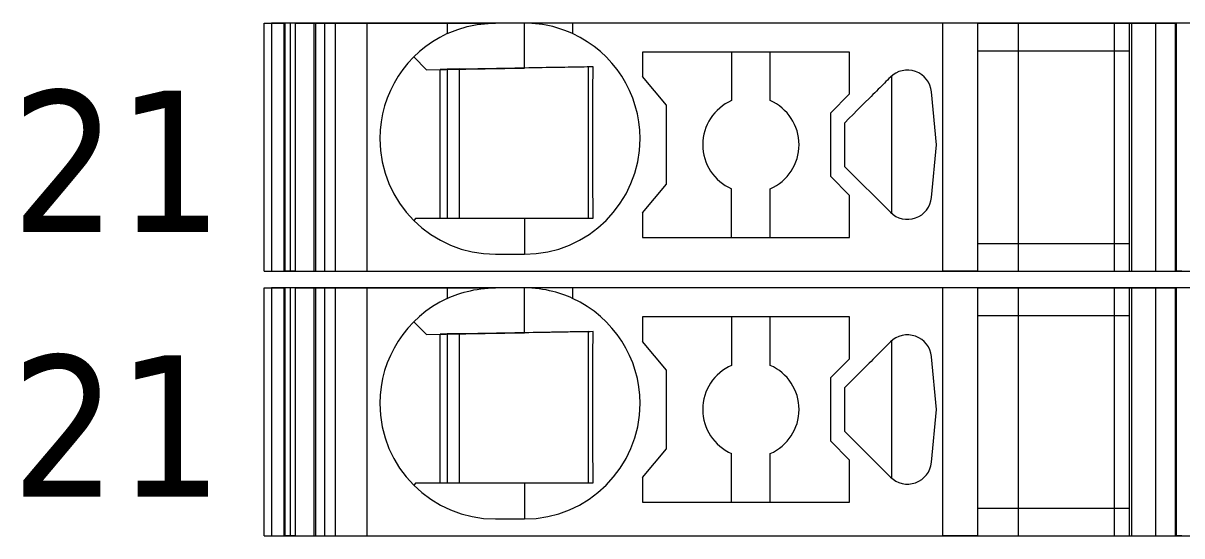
# Model space of a CAD drawing. Header units: millimetres. Extents: x 0 to 2100, y 0 to 1485.
# Drawn here: x 1216.85 to 1240.89, y 552.35 to 563 of the extents above; entities that cross this region are included whole.
import ezdxf
from ezdxf.enums import TextEntityAlignment as Align

# ---------------------------------------------------------------- set-up
doc = ezdxf.new("R2010")
doc.units = ezdxf.units.MM
for name, color, linetype, lineweight in [('EPLAN309', 5, 'Continuous', 5), ('EPLAN493', 5, 'Continuous', 5), ('MAIN-1', 7, 'Continuous', 5), ('MAIN-2', 7, 'Continuous', 5)]:
    doc.layers.add(name, color=color, linetype=linetype, lineweight=lineweight)
doc.styles.add('Tahoma', font='')
doc.styles.get('Tahoma').set_extended_font_data('Tahoma')

# ---------------------------------------------------------------- blocks, each defined once
blk = doc.blocks.new('EPLSYM_LibrarySPECIAL_Symbol12_Variant0_Placement8_43')
at = {"layer": 'EPLAN309', "lineweight": 13, "ltscale": 20}
blk.add_lwpolyline([(0, -5.15), (68.15, -5.15), (68.15, 0), (0, 0)], close=True, dxfattribs=at)
at = {"layer": 'EPLAN493', "color": 5, "style": 'Tahoma'}
blk.add_attdef('17_20450', text='', height=2.93475, dxfattribs=at).set_placement((0, -27.293475), align=Align.MIDDLE_RIGHT)
blk = doc.blocks.new('EPLSYM_LibrarySPECIAL_Symbol12_Variant0_Placement8_44')
at = {"layer": 'EPLAN309', "lineweight": 13, "ltscale": 20}
blk.add_lwpolyline([(0, -5.15), (68.15, -5.15), (68.15, 0), (0, 0)], close=True, dxfattribs=at)
at = {"layer": 'EPLAN493', "color": 5, "style": 'Tahoma'}
blk.add_attdef('17_20450', text='', height=2.93475, dxfattribs=at).set_placement((0, -27.293475), align=Align.MIDDLE_RIGHT)

msp = doc.modelspace()

# ---------------------------------------------------------------- linework, layer by layer
at = {"layer": 'MAIN-1'}
for p, q in [((1221.85, 563), (1222.284, 563)), ((1221.85, 557.85), (1221.85, 563)), ((1222.393, 563), (1222.284, 563)), ((1222.284, 557.85), (1222.284, 563)), ((1222.501, 563), (1222.393, 563)), ((1222.393, 557.85), (1222.393, 563)), ((1222.501, 563), (1225.65, 563)), ((1222.501, 557.85), (1222.501, 563)), ((1225.65, 563), (1226.65, 563)), ((1225.65, 563), (1225.65, 562.782)), ((1225.933, 562.89), (1225.997, 562.909)), ((1225.997, 562.909), (1226.063, 562.927)), ((1226.063, 562.927), (1226.131, 562.943)), ((1226.131, 562.943), (1226.201, 562.958)), ((1226.201, 562.958), (1226.272, 562.97)), ((1226.272, 562.97), (1226.346, 562.981)), ((1226.346, 562.981), (1226.421, 562.989)), ((1226.421, 562.989), (1226.497, 562.995)), ((1226.497, 562.995), (1226.573, 562.999)), ((1226.573, 562.999), (1226.65, 563)), ((1227.25, 563), (1226.65, 563)), ((1227.327, 562.999), (1227.25, 563)), ((1228.25, 563), (1227.25, 563)), ((1227.25, 562.068), (1227.25, 563)), ((1227.403, 562.995), (1227.327, 562.999)), ((1227.479, 562.989), (1227.403, 562.995)), ((1227.554, 562.981), (1227.479, 562.989)), ((1227.628, 562.97), (1227.554, 562.981)), ((1227.699, 562.958), (1227.628, 562.97)), ((1227.769, 562.943), (1227.699, 562.958)), ((1227.837, 562.927), (1227.769, 562.943)), ((1227.903, 562.909), (1227.837, 562.927)), ((1227.967, 562.89), (1227.903, 562.909)), ((1235.932, 563), (1228.25, 563)), ((1228.25, 563), (1228.25, 562.782)), ((1236.65, 563), (1235.932, 563)), ((1235.932, 557.85), (1235.932, 563)), ((1236.65, 563), (1239.8, 563)), ((1236.65, 563), (1236.65, 557.85)), ((1239.8, 563), (1240.35, 563)), ((1239.8, 563), (1239.8, 557.85)), ((1240.35, 563), (1240.784, 563)), ((1240.35, 563), (1240.35, 557.85)), ((1240.893, 563), (1240.784, 563)), ((1240.784, 557.85), (1240.784, 563)), ((1225.65, 562.782), (1225.702, 562.805)), ((1225.702, 562.805), (1225.756, 562.827)), ((1225.756, 562.827), (1225.813, 562.849)), ((1225.813, 562.849), (1225.872, 562.87)), ((1225.872, 562.87), (1225.933, 562.89)), ((1228.028, 562.87), (1227.967, 562.89)), ((1228.087, 562.849), (1228.028, 562.87)), ((1228.144, 562.827), (1228.087, 562.849)), ((1228.198, 562.805), (1228.144, 562.827)), ((1228.25, 562.782), (1228.198, 562.805)), ((1236.65, 562.425), (1239.8, 562.425)), ((1224.953, 562.297), (1225.217, 562.033)), ((1229.7, 562.4), (1229.7, 561.889)), ((1234, 562.4), (1229.7, 562.4)), ((1231.55, 562.4), (1231.55, 561.392)), ((1232.35, 561.392), (1232.35, 562.4)), ((1234, 561.529), (1234, 562.4)), ((1225.217, 562.033), (1227.25, 562.068)), ((1225.5, 558.95), (1225.5, 562.038)), ((1225.65, 562.04), (1225.65, 558.95)), ((1225.9, 558.95), (1225.9, 562.045)), ((1227.345, 562.07), (1227.25, 562.068)), ((1227.438, 562.071), (1227.345, 562.07)), ((1227.53, 562.073), (1227.438, 562.071)), ((1227.618, 562.075), (1227.53, 562.073)), ((1227.703, 562.076), (1227.618, 562.075)), ((1227.786, 562.077), (1227.703, 562.076)), ((1227.865, 562.079), (1227.786, 562.077)), ((1227.943, 562.08), (1227.865, 562.079)), ((1228.017, 562.081), (1227.943, 562.08)), ((1228.09, 562.082), (1228.017, 562.081)), ((1228.16, 562.084), (1228.09, 562.082)), ((1228.229, 562.085), (1228.16, 562.084)), ((1228.297, 562.086), (1228.229, 562.085)), ((1228.363, 562.087), (1228.297, 562.086)), ((1228.428, 562.088), (1228.363, 562.087)), ((1228.491, 562.089), (1228.428, 562.088)), ((1228.554, 562.09), (1228.491, 562.089)), ((1228.615, 562.091), (1228.554, 562.09)), ((1228.579, 558.95), (1228.579, 562.091)), ((1228.676, 562.092), (1228.615, 562.091)), ((1228.674, 561.877), (1228.675, 561.95)), ((1228.675, 561.95), (1228.676, 562.022)), ((1228.676, 562.022), (1228.676, 562.092)), ((1228.672, 561.649), (1228.673, 561.727)), ((1228.673, 561.803), (1228.674, 561.877)), ((1228.673, 561.727), (1228.673, 561.803)), ((1230.2, 561.293), (1229.7, 561.889)), ((1234.69, 561.722), (1234.658, 561.691)), ((1234.721, 561.753), (1234.69, 561.722)), ((1234.752, 561.785), (1234.721, 561.753)), ((1234.784, 561.816), (1234.752, 561.785)), ((1234.815, 561.847), (1234.784, 561.816)), ((1234.846, 561.879), (1234.815, 561.847)), ((1234.867, 561.898), (1234.867, 559.052)), ((1228.67, 561.488), (1228.671, 561.57)), ((1228.67, 561.404), (1228.67, 561.488)), ((1228.671, 561.57), (1228.672, 561.649)), ((1233.6, 561.129), (1234, 561.529)), ((1234.443, 561.475), (1234.402, 561.434)), ((1234.483, 561.515), (1234.443, 561.475)), ((1234.521, 561.553), (1234.483, 561.515)), ((1234.558, 561.59), (1234.521, 561.553)), ((1234.594, 561.626), (1234.558, 561.59)), ((1234.627, 561.659), (1234.594, 561.626)), ((1234.658, 561.691), (1234.627, 561.659)), ((1235.802, 560.475), (1235.698, 561.572)), ((1228.668, 561.132), (1228.669, 561.226)), ((1228.669, 561.317), (1228.67, 561.404)), ((1228.669, 561.226), (1228.669, 561.317)), ((1230.2, 559.657), (1230.2, 561.293)), ((1234.242, 561.274), (1234.158, 561.19)), ((1234.323, 561.356), (1234.242, 561.274)), ((1234.402, 561.434), (1234.323, 561.356)), ((1228.667, 560.931), (1228.668, 561.034)), ((1228.668, 561.034), (1228.668, 561.132)), ((1233.6, 561.129), (1233.6, 559.821)), ((1233.986, 561.018), (1233.9, 560.932)), ((1234.072, 561.104), (1233.986, 561.018)), ((1234.158, 561.19), (1234.072, 561.104)), ((1228.667, 560.824), (1228.667, 560.931)), ((1228.667, 560.713), (1228.667, 560.824)), ((1233.9, 560.802), (1233.9, 560.932)), ((1233.9, 560.671), (1233.9, 560.802)), ((1228.667, 560.6), (1228.667, 560.713)), ((1228.667, 560.479), (1228.667, 560.6)), ((1233.9, 560.54), (1233.9, 560.671)), ((1233.9, 560.41), (1233.9, 560.54)), ((1228.667, 560.361), (1228.667, 560.479)), ((1228.667, 560.247), (1228.667, 560.361)), ((1233.9, 560.279), (1233.9, 560.41)), ((1233.9, 560.148), (1233.9, 560.279)), ((1235.698, 559.378), (1235.802, 560.475)), ((1228.668, 560.138), (1228.667, 560.247)), ((1228.668, 560.034), (1228.668, 560.138)), ((1228.669, 559.934), (1228.668, 560.034)), ((1233.9, 560.018), (1233.9, 560.148)), ((1233.9, 560.018), (1234.846, 559.071)), ((1228.669, 559.839), (1228.669, 559.934)), ((1228.67, 559.748), (1228.669, 559.839)), ((1234, 559.421), (1233.6, 559.821)), ((1228.671, 559.659), (1228.67, 559.748)), ((1228.672, 559.573), (1228.671, 559.659)), ((1228.672, 559.49), (1228.672, 559.573)), ((1229.7, 559.061), (1230.2, 559.657)), ((1231.55, 558.55), (1231.55, 559.558)), ((1232.35, 558.55), (1232.35, 559.558)), ((1228.673, 559.408), (1228.672, 559.49)), ((1228.674, 559.329), (1228.673, 559.408)), ((1228.675, 559.25), (1228.674, 559.329)), ((1234, 558.55), (1234, 559.421)), ((1228.676, 559.174), (1228.675, 559.25)), ((1228.676, 559.098), (1228.676, 559.174)), ((1228.677, 559.024), (1228.676, 559.098)), ((1229.7, 559.061), (1229.7, 558.55)), ((1225, 558.95), (1224.953, 558.903)), ((1225, 558.95), (1227.25, 558.95)), ((1227.25, 558.95), (1227.342, 558.95)), ((1227.25, 558.95), (1227.25, 558.2)), ((1227.342, 558.95), (1227.433, 558.95)), ((1227.433, 558.95), (1227.523, 558.95)), ((1227.523, 558.95), (1227.61, 558.95)), ((1227.61, 558.95), (1227.695, 558.95)), ((1227.695, 558.95), (1227.778, 558.95)), ((1227.778, 558.95), (1227.858, 558.95)), ((1227.858, 558.95), (1227.936, 558.95)), ((1227.936, 558.95), (1228.011, 558.95)), ((1228.011, 558.95), (1228.085, 558.95)), ((1228.085, 558.95), (1228.157, 558.95)), ((1228.157, 558.95), (1228.226, 558.95)), ((1228.226, 558.95), (1228.295, 558.95)), ((1228.295, 558.95), (1228.361, 558.95)), ((1228.361, 558.95), (1228.427, 558.95)), ((1228.427, 558.95), (1228.491, 558.95)), ((1228.491, 558.95), (1228.555, 558.95)), ((1228.555, 558.95), (1228.617, 558.95)), ((1228.617, 558.95), (1228.678, 558.95)), ((1228.678, 558.95), (1228.677, 559.024)), ((1229.7, 558.55), (1234, 558.55)), ((1236.65, 558.425), (1239.8, 558.425)), ((1226.65, 558.2), (1227.25, 558.2)), ((1221.85, 557.85), (1222.284, 557.85)), ((1222.393, 557.85), (1222.284, 557.85)), ((1222.501, 557.85), (1222.393, 557.85)), ((1222.501, 557.85), (1235.932, 557.85)), ((1236.65, 557.85), (1235.932, 557.85)), ((1236.65, 557.85), (1239.8, 557.85)), ((1239.8, 557.85), (1240.35, 557.85)), ((1240.35, 557.85), (1240.784, 557.85)), ((1240.893, 557.85), (1240.784, 557.85)), ((1221.85, 557.5), (1222.284, 557.5)), ((1221.85, 552.35), (1221.85, 557.5)), ((1222.393, 557.5), (1222.284, 557.5)), ((1222.284, 552.35), (1222.284, 557.5)), ((1222.501, 557.5), (1222.393, 557.5)), ((1222.393, 552.35), (1222.393, 557.5)), ((1222.501, 557.5), (1225.65, 557.5)), ((1222.501, 552.35), (1222.501, 557.5)), ((1225.65, 557.5), (1226.65, 557.5)), ((1225.65, 557.5), (1225.65, 557.282)), ((1225.813, 557.349), (1225.872, 557.37)), ((1225.872, 557.37), (1225.933, 557.39)), ((1225.933, 557.39), (1225.997, 557.409)), ((1225.997, 557.409), (1226.063, 557.427)), ((1226.063, 557.427), (1226.131, 557.443)), ((1226.131, 557.443), (1226.201, 557.458)), ((1226.201, 557.458), (1226.272, 557.47)), ((1226.272, 557.47), (1226.346, 557.481)), ((1226.346, 557.481), (1226.421, 557.489)), ((1226.421, 557.489), (1226.497, 557.495)), ((1226.497, 557.495), (1226.573, 557.499)), ((1226.573, 557.499), (1226.65, 557.5)), ((1227.25, 557.5), (1226.65, 557.5)), ((1227.327, 557.499), (1227.25, 557.5)), ((1228.25, 557.5), (1227.25, 557.5)), ((1227.25, 556.568), (1227.25, 557.5)), ((1227.403, 557.495), (1227.327, 557.499)), ((1227.479, 557.489), (1227.403, 557.495)), ((1227.554, 557.481), (1227.479, 557.489)), ((1227.628, 557.47), (1227.554, 557.481)), ((1227.699, 557.458), (1227.628, 557.47)), ((1227.769, 557.443), (1227.699, 557.458)), ((1227.837, 557.427), (1227.769, 557.443)), ((1227.903, 557.409), (1227.837, 557.427)), ((1227.967, 557.39), (1227.903, 557.409)), ((1228.028, 557.37), (1227.967, 557.39)), ((1228.087, 557.349), (1228.028, 557.37)), ((1235.932, 557.5), (1228.25, 557.5)), ((1228.25, 557.5), (1228.25, 557.282)), ((1236.65, 557.5), (1235.932, 557.5)), ((1235.932, 552.35), (1235.932, 557.5)), ((1236.65, 557.5), (1239.8, 557.5)), ((1236.65, 557.5), (1236.65, 552.35)), ((1239.8, 557.5), (1240.35, 557.5)), ((1239.8, 557.5), (1239.8, 552.35)), ((1240.35, 557.5), (1240.784, 557.5)), ((1240.35, 557.5), (1240.35, 552.35)), ((1240.893, 557.5), (1240.784, 557.5)), ((1240.784, 552.35), (1240.784, 557.5)), ((1225.65, 557.282), (1225.702, 557.305)), ((1225.702, 557.305), (1225.756, 557.327)), ((1225.756, 557.327), (1225.813, 557.349)), ((1228.144, 557.327), (1228.087, 557.349)), ((1228.198, 557.305), (1228.144, 557.327)), ((1228.25, 557.282), (1228.198, 557.305)), ((1229.7, 556.9), (1229.7, 556.389)), ((1234, 556.9), (1229.7, 556.9)), ((1231.55, 556.9), (1231.55, 555.892)), ((1232.35, 555.892), (1232.35, 556.9)), ((1234, 556.029), (1234, 556.9)), ((1236.65, 556.925), (1239.8, 556.925)), ((1224.953, 556.797), (1225.217, 556.533)), ((1225.217, 556.533), (1227.25, 556.568)), ((1225.5, 553.45), (1225.5, 556.538)), ((1225.65, 556.54), (1225.65, 553.45)), ((1225.9, 553.45), (1225.9, 556.545)), ((1227.345, 556.57), (1227.25, 556.568)), ((1227.438, 556.571), (1227.345, 556.57)), ((1227.53, 556.573), (1227.438, 556.571)), ((1227.618, 556.575), (1227.53, 556.573)), ((1227.703, 556.576), (1227.618, 556.575)), ((1227.786, 556.577), (1227.703, 556.576)), ((1227.865, 556.579), (1227.786, 556.577)), ((1227.943, 556.58), (1227.865, 556.579)), ((1228.017, 556.581), (1227.943, 556.58)), ((1228.09, 556.582), (1228.017, 556.581)), ((1228.16, 556.584), (1228.09, 556.582)), ((1228.229, 556.585), (1228.16, 556.584)), ((1228.297, 556.586), (1228.229, 556.585)), ((1228.363, 556.587), (1228.297, 556.586)), ((1228.428, 556.588), (1228.363, 556.587)), ((1228.491, 556.589), (1228.428, 556.588)), ((1228.554, 556.59), (1228.491, 556.589)), ((1228.615, 556.591), (1228.554, 556.59)), ((1228.579, 553.45), (1228.579, 556.591)), ((1228.676, 556.592), (1228.615, 556.591)), ((1228.674, 556.377), (1228.675, 556.45)), ((1228.675, 556.45), (1228.676, 556.522)), ((1228.676, 556.522), (1228.676, 556.592)), ((1228.672, 556.149), (1228.673, 556.227)), ((1228.673, 556.303), (1228.674, 556.377)), ((1228.673, 556.227), (1228.673, 556.303)), ((1230.2, 555.793), (1229.7, 556.389)), ((1234.658, 556.191), (1234.627, 556.159)), ((1234.69, 556.222), (1234.658, 556.191)), ((1234.721, 556.253), (1234.69, 556.222)), ((1234.752, 556.285), (1234.721, 556.253)), ((1234.784, 556.316), (1234.752, 556.285)), ((1234.815, 556.347), (1234.784, 556.316)), ((1234.846, 556.379), (1234.815, 556.347)), ((1234.867, 556.398), (1234.867, 553.552)), ((1228.67, 555.988), (1228.671, 556.07)), ((1228.67, 555.904), (1228.67, 555.988)), ((1228.671, 556.07), (1228.672, 556.149)), ((1233.6, 555.629), (1234, 556.029)), ((1234.402, 555.934), (1234.323, 555.856)), ((1234.443, 555.975), (1234.402, 555.934)), ((1234.483, 556.015), (1234.443, 555.975)), ((1234.521, 556.053), (1234.483, 556.015)), ((1234.558, 556.09), (1234.521, 556.053)), ((1234.594, 556.126), (1234.558, 556.09)), ((1234.627, 556.159), (1234.594, 556.126)), ((1235.802, 554.975), (1235.698, 556.072)), ((1228.668, 555.632), (1228.669, 555.726)), ((1228.669, 555.817), (1228.67, 555.904)), ((1228.669, 555.726), (1228.669, 555.817)), ((1230.2, 554.157), (1230.2, 555.793)), ((1234.158, 555.69), (1234.072, 555.604)), ((1234.242, 555.774), (1234.158, 555.69)), ((1234.323, 555.856), (1234.242, 555.774)), ((1228.667, 555.431), (1228.668, 555.534)), ((1228.668, 555.534), (1228.668, 555.632)), ((1233.6, 555.629), (1233.6, 554.321)), ((1233.986, 555.518), (1233.9, 555.432)), ((1234.072, 555.604), (1233.986, 555.518)), ((1228.667, 555.324), (1228.667, 555.431)), ((1228.667, 555.213), (1228.667, 555.324)), ((1228.667, 555.1), (1228.667, 555.213)), ((1233.9, 555.302), (1233.9, 555.432)), ((1233.9, 555.171), (1233.9, 555.302)), ((1228.667, 554.979), (1228.667, 555.1)), ((1228.667, 554.861), (1228.667, 554.979)), ((1233.9, 555.04), (1233.9, 555.171)), ((1233.9, 554.91), (1233.9, 555.04)), ((1235.698, 553.878), (1235.802, 554.975)), ((1228.667, 554.747), (1228.667, 554.861)), ((1228.668, 554.638), (1228.667, 554.747)), ((1233.9, 554.779), (1233.9, 554.91)), ((1233.9, 554.648), (1233.9, 554.779)), ((1228.668, 554.534), (1228.668, 554.638)), ((1228.669, 554.434), (1228.668, 554.534)), ((1233.9, 554.518), (1233.9, 554.648)), ((1233.9, 554.518), (1234.846, 553.571)), ((1228.669, 554.339), (1228.669, 554.434)), ((1228.67, 554.248), (1228.669, 554.339)), ((1228.671, 554.159), (1228.67, 554.248)), ((1234, 553.921), (1233.6, 554.321)), ((1228.672, 554.073), (1228.671, 554.159)), ((1228.672, 553.99), (1228.672, 554.073)), ((1229.7, 553.561), (1230.2, 554.157)), ((1231.55, 553.05), (1231.55, 554.058)), ((1232.35, 553.05), (1232.35, 554.058)), ((1228.673, 553.908), (1228.672, 553.99)), ((1228.674, 553.829), (1228.673, 553.908)), ((1228.675, 553.75), (1228.674, 553.829)), ((1234, 553.05), (1234, 553.921)), ((1228.676, 553.674), (1228.675, 553.75)), ((1228.676, 553.598), (1228.676, 553.674)), ((1228.677, 553.524), (1228.676, 553.598)), ((1228.678, 553.45), (1228.677, 553.524)), ((1229.7, 553.561), (1229.7, 553.05)), ((1225, 553.45), (1224.953, 553.403)), ((1225, 553.45), (1227.25, 553.45)), ((1227.25, 553.45), (1227.342, 553.45)), ((1227.25, 553.45), (1227.25, 552.7)), ((1227.342, 553.45), (1227.433, 553.45)), ((1227.433, 553.45), (1227.523, 553.45)), ((1227.523, 553.45), (1227.61, 553.45)), ((1227.61, 553.45), (1227.695, 553.45)), ((1227.695, 553.45), (1227.778, 553.45)), ((1227.778, 553.45), (1227.858, 553.45)), ((1227.858, 553.45), (1227.936, 553.45)), ((1227.936, 553.45), (1228.011, 553.45)), ((1228.011, 553.45), (1228.085, 553.45)), ((1228.085, 553.45), (1228.157, 553.45)), ((1228.157, 553.45), (1228.226, 553.45)), ((1228.226, 553.45), (1228.295, 553.45)), ((1228.295, 553.45), (1228.361, 553.45)), ((1228.361, 553.45), (1228.427, 553.45)), ((1228.427, 553.45), (1228.491, 553.45)), ((1228.491, 553.45), (1228.555, 553.45)), ((1228.555, 553.45), (1228.617, 553.45)), ((1228.617, 553.45), (1228.678, 553.45)), ((1229.7, 553.05), (1234, 553.05)), ((1236.65, 552.925), (1239.8, 552.925)), ((1226.65, 552.7), (1227.25, 552.7)), ((1221.85, 552.35), (1222.284, 552.35)), ((1222.393, 552.35), (1222.284, 552.35)), ((1222.501, 552.35), (1222.393, 552.35)), ((1222.501, 552.35), (1235.932, 552.35)), ((1236.65, 552.35), (1235.932, 552.35)), ((1236.65, 552.35), (1239.8, 552.35)), ((1239.8, 552.35), (1240.35, 552.35)), ((1240.35, 552.35), (1240.784, 552.35)), ((1240.893, 552.35), (1240.784, 552.35))]:
    msp.add_line(p, q, dxfattribs=at)
for centre, radius, start, end in [((1226.65, 560.6), 2.4, 114.6244, 180), ((1227.25, 560.6), 2.4, 0, 65.3756), ((1235.2, 561.525), 0.5, 5.4404, 135), ((1231.95, 560.475), 1, 113.5782, 180), ((1231.95, 560.475), 1, 0, 66.4218), ((1226.65, 560.6), 2.4, 180, 270), ((1227.25, 560.6), 2.4, 270, 0), ((1231.95, 560.475), 1, 180, 246.4218), ((1231.95, 560.475), 1, 293.5782, 0), ((1235.2, 559.425), 0.5, 225, 354.5596), ((1226.65, 555.1), 2.4, 114.6244, 180), ((1227.25, 555.1), 2.4, 0, 65.3756), ((1235.2, 556.025), 0.5, 5.4404, 135), ((1231.95, 554.975), 1, 113.5782, 180), ((1231.95, 554.975), 1, 0, 66.4218), ((1226.65, 555.1), 2.4, 180, 270), ((1227.25, 555.1), 2.4, 270, 0), ((1231.95, 554.975), 1, 180, 246.4218), ((1231.95, 554.975), 1, 293.5782, 0), ((1235.2, 553.925), 0.5, 225, 354.5596)]:
    msp.add_arc(centre, radius, start, end, dxfattribs=at)
at = {"layer": 'MAIN-2'}
for p, q in [((1222.256, 563), (1222.256, 557.85)), ((1222.889, 557.85), (1222.889, 563)), ((1222.917, 563), (1222.917, 557.85)), ((1223.102, 563), (1223.102, 557.85)), ((1223.32, 563), (1223.32, 557.85)), ((1223.981, 563), (1223.981, 557.85)), ((1237.506, 557.85), (1237.506, 563)), ((1239.491, 563), (1239.491, 557.85)), ((1239.85, 563), (1239.85, 557.85)), ((1240.756, 563), (1240.756, 557.85)), ((1225.217, 562.033), (1225.5, 562.038)), ((1225.65, 562.042), (1225.5, 562.039)), ((1225.5, 562.039), (1225.5, 562.038)), ((1225.5, 562.038), (1225.5, 562.038)), ((1225.9, 562.048), (1225.65, 562.043)), ((1225.65, 562.042), (1225.65, 562.043)), ((1225.65, 562.042), (1225.65, 562.04)), ((1225.9, 562.053), (1228.579, 562.1)), ((1225.9, 562.048), (1225.9, 562.053)), ((1225.9, 562.045), (1225.9, 562.048)), ((1228.579, 562.1), (1228.676, 562.092)), ((1228.579, 562.091), (1228.579, 562.1)), ((1225.65, 558.95), (1225.65, 558.95)), ((1225.9, 558.95), (1225.9, 558.95)), ((1222.256, 557.5), (1222.256, 552.35)), ((1222.889, 552.35), (1222.889, 557.5)), ((1222.917, 557.5), (1222.917, 552.35)), ((1223.102, 557.5), (1223.102, 552.35)), ((1223.32, 557.5), (1223.32, 552.35)), ((1223.981, 557.5), (1223.981, 552.35)), ((1237.506, 552.35), (1237.506, 557.5)), ((1239.491, 557.5), (1239.491, 552.35)), ((1239.85, 557.5), (1239.85, 552.35)), ((1240.756, 557.5), (1240.756, 552.35)), ((1225.217, 556.533), (1225.5, 556.538)), ((1225.65, 556.542), (1225.5, 556.539)), ((1225.5, 556.539), (1225.5, 556.538)), ((1225.5, 556.538), (1225.5, 556.538)), ((1225.9, 556.548), (1225.65, 556.543)), ((1225.65, 556.542), (1225.65, 556.543)), ((1225.65, 556.542), (1225.65, 556.54)), ((1225.9, 556.553), (1228.579, 556.6)), ((1225.9, 556.548), (1225.9, 556.553)), ((1225.9, 556.545), (1225.9, 556.548)), ((1228.579, 556.6), (1228.676, 556.592)), ((1228.579, 556.591), (1228.579, 556.6)), ((1225.65, 553.45), (1225.65, 553.45)), ((1225.9, 553.45), (1225.9, 553.45))]:
    msp.add_line(p, q, dxfattribs=at)

# ---------------------------------------------------------------- block references
ref = msp.add_blockref('EPLSYM_LibrarySPECIAL_Symbol12_Variant0_Placement8_43', (1222, 563))
ref.add_attrib('17_20450', '21', dxfattribs={"layer": 'EPLAN493', "color": 5, "height": 2.9348, "style": 'Tahoma'}).set_placement((1221, 560.132), align=Align.MIDDLE_RIGHT)
ref = msp.add_blockref('EPLSYM_LibrarySPECIAL_Symbol12_Variant0_Placement8_44', (1222, 557.5))
ref.add_attrib('17_20450', '21', dxfattribs={"layer": 'EPLAN493', "color": 5, "height": 2.9348, "style": 'Tahoma'}).set_placement((1221, 554.632), align=Align.MIDDLE_RIGHT)

doc.saveas('drawing.dxf')
